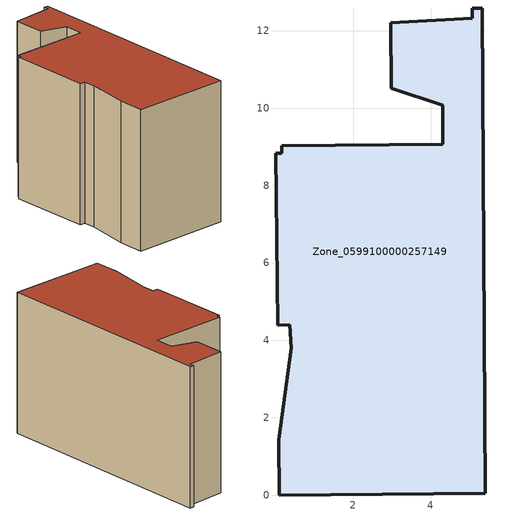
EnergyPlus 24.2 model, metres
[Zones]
Zone_0599100000257149
 floor ground (C_G): 4.32,9.07 4.31,10.07 2.99,10.51 2.97,12.21 5.08,12.33 5.08,12.59 5.33,12.59 5.41,0.05 0.09,0 0.08,1.43 0.4,3.79 0.37,4.39 0.05,4.39 0,8.83 0.16,8.84 0.15,9.03 z0
 wall outside (C_F): 5.41,0.05 5.33,12.59 5.08,12.59 5.08,12.33 2.97,12.21 2.99,10.51 4.31,10.07 4.32,9.07 0.15,9.03 0.16,8.84 0,8.83 0.05,4.39 0.37,4.39 0.4,3.79 0.08,1.43 0.09,0 5.41,0.05 z0:7.53
 roof outside (C_R): 4.32,9.07 0.15,9.03 0.16,8.84 0,8.83 0.05,4.39 0.37,4.39 0.4,3.79 0.08,1.43 0.09,0 5.41,0.05 5.33,12.59 5.08,12.59 5.08,12.33 2.97,12.21 2.99,10.51 4.31,10.07 z7.53
[BUILDING]
Pand.0599100000257149: North Axis=0; Terrain=City; Loads Convergence Tolerance Value=0.04; Temperature Convergence Tolerance Value=0.4; Solar Distribution=FullExterior; Maximum Number of Warmup Days=25; Minimum Number of Warmup Days=1
[Site:Location]
Rotterdam.The.Hague.AP_ZH_NLD Design_Conditions: Latitude=51.96; Longitude=4.45; Time Zone=1; Elevation=-4.5
[SITE:GROUNDTEMPERATURE:BUILDINGSURFACE]
18, 18, 18, 18, 18, 18, 18, 18, 18, 18, 18, 18
[MATERIAL] Thermal Absorptance=0.9; Solar Absorptance=0.7; Visible Absorptance=0.7
Name | Roughness | Thickness | Conductivity | Density | Specific Heat
G.TC.1975-1991 | MediumSmooth | 0.15 | 0.288461 | 540 | 1210
F.TC.1975-1991 | Rough | 0.3 | 0.230769 | 1920 | 840
R.TC.1975-1991 | MediumRough | 0.2 | 0.153846 | 1500 | 1000
[CONSTRUCTION]
C_G: G.TC.1975-1991
C_F: F.TC.1975-1991
C_R: R.TC.1975-1991
[ZONE]
Zone_0599100000257149: Type=1; Multiplier=1; Ceiling Height=Autocalculate; Volume=Autocalculate; Floor Area=autocalculate; Part of Total Floor Area=Yes
[ZONEINFILTRATION:DESIGNFLOWRATE]
Infil_Zone_0599100000257149: Zone or ZoneList or Space or SpaceList=Zone_0599100000257149; Schedule=AlwaysOn; Design Flow Rate Calculation Method=Flow/Area; Flow Rate per Floor Area=0.003; Constant Term Coefficient=1; Temperature Term Coefficient=0; Velocity Term Coefficient=0; Velocity Squared Term Coefficient=0
[HVACTEMPLATE:ZONE:IDEALLOADSAIRSYSTEM]
Zone_0599100000257149: Maximum Heating Supply Air Temperature=50; Minimum Cooling Supply Air Temperature=13; Maximum Heating Supply Air Humidity Ratio=0.0156; Minimum Cooling Supply Air Humidity Ratio=0.0077; Heating Limit=NoLimit; Cooling Limit=NoLimit; Dehumidification Control Type=ConstantSensibleHeatRatio; Cooling Sensible Heat Ratio=0.7; Dehumidification Setpoint=60; Humidification Control Type=None; Humidification Setpoint=30; Outdoor Air Method=None; Outdoor Air Flow Rate per Person=0.00944; Outdoor Air Flow Rate per Zone Floor Area=0; Outdoor Air Flow Rate per Zone=0; Demand Controlled Ventilation Type=None; Outdoor Air Economizer Type=NoEconomizer; Heat Recovery Type=None; Sensible Heat Recovery Effectiveness=0.7; Latent Heat Recovery Effectiveness=0.65
[ZONECONTROL:THERMOSTAT]
ThermostatControl_Zone_0599100000257149: Zone or ZoneList=Zone_0599100000257149; Control Type Schedule=DualSetpointControlType; Control 1=Thermostat_Zone_0599100000257149; Temperature Difference Between Cutout And Setpoint=0
[THERMOSTATSETPOINT:DUALSETPOINT]
Thermostat_Zone_0599100000257149: Heating Setpoint Temperature Schedule=HeatingSetpoint_Zone_0599100000257149; Cooling Setpoint Temperature Schedule=CoolingSetpoint_Zone_0599100000257149
[SCHEDULE:COMPACT]
HeatingSetpoint_Zone_0599100000257149: Through: 12/31, For: AllDays, Until: 24:00, 21
CoolingSetpoint_Zone_0599100000257149: Through: 12/31, For: AllDays, Until: 24:00, 24
DualSetpointControlType: Through: 12/31, For: AllDays, Until: 24:00, 4
AlwaysOn: Through: 12/31, For: AllDays, Until: 24:00, 1
